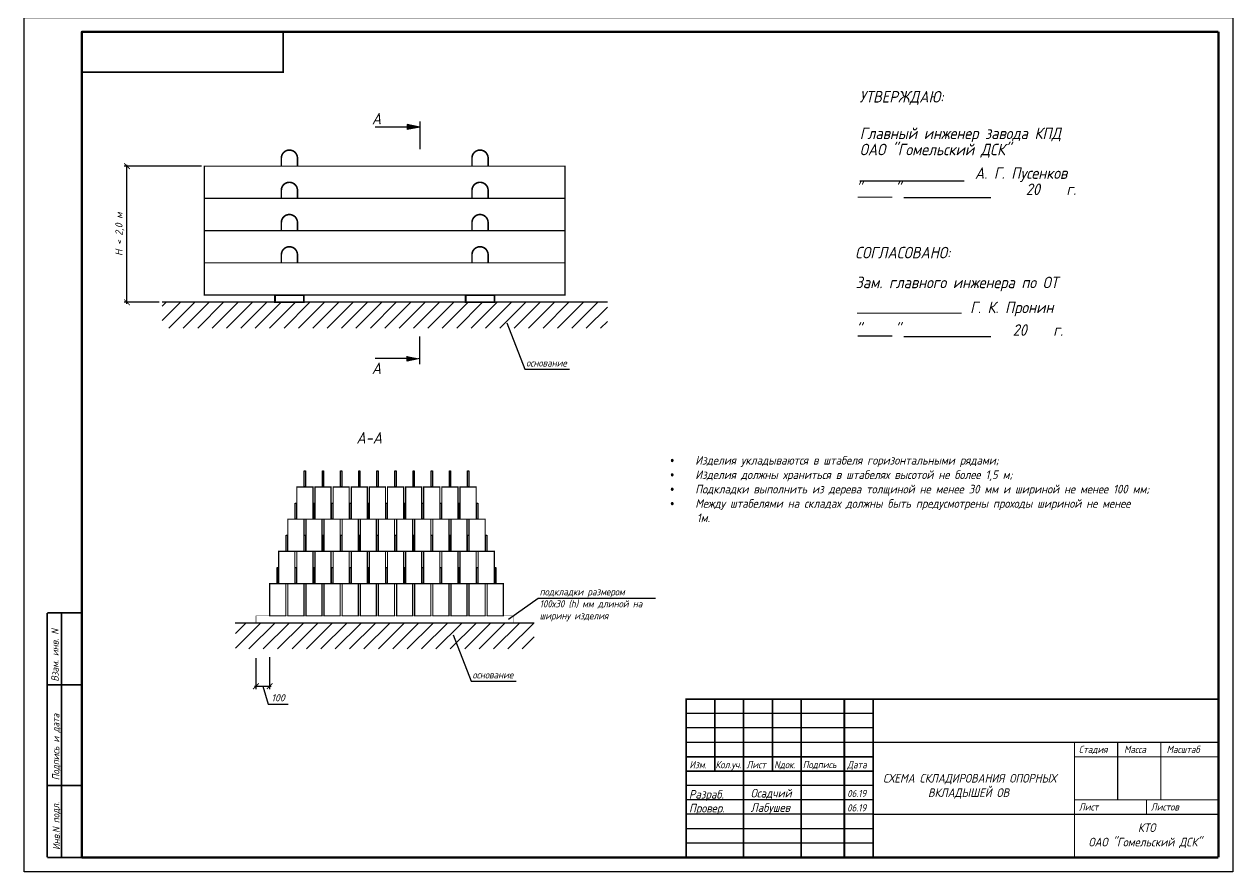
# Model space of a CAD drawing. Header units: millimetres. Extents: x -300689 to 10556, y -104928 to 107291.
# Drawn here: x -17635 to -17215, y 27880.7 to 28175.4 of the extents above; entities that cross this region are included whole.
import ezdxf

# ---------------------------------------------------------------- set-up
doc = ezdxf.new("R2010")
doc.units = ezdxf.units.MM
doc.layers.add('линии', color=7, linetype='Continuous')
doc.layers.add('Рамка', color=220, linetype='Continuous')
doc.layers.add('Основная', color=7, linetype='Continuous', lineweight=30)
doc.layers.add('толстая', color=7, linetype='Continuous', lineweight=60)
doc.styles.add('Ариал узк.', font='arial.ttf', dxfattribs={"width": 0.75, "height": 5})
doc.styles.add('стиль2', font='isocpeur.ttf', dxfattribs={"oblique": 15, "height": 2.5})
doc.styles.add('чертежный', font='isocpeui.ttf', dxfattribs={"width": 0.9})
doc.dimstyles.new('1-1', dxfattribs={"dimscale": 0, "dimtxt": 2.7, "dimasz": 2, "dimexe": 1, "dimexo": 1, "dimgap": 1, "dimtad": 1, "dimdec": 0, "dimzin": 0, "dimdsep": 46, "dimtxsty": 'Ариал узк.', "dimblk1": 'ARCHTICK', "dimblk2": 'ARCHTICK', "dimsah": 1, "dimcen": 3, "dimdle": 0.5, "dimclrd": 256, "dimclre": 256, "dimclrt": 256, "dimadec": 0, "dimazin": 0, "dimtfac": 1, "dimtdec": 0, "dimtofl": 0, "dimtmove": 1, "dimatfit": 3, "dimldrblk": 'DOTSMALL', "dimfxl": 0, "dimtolj": 1, "dimtzin": 0, "dimarcsym": 0})

# ---------------------------------------------------------------- blocks, each defined once
blk = doc.blocks.new('лист')
for p, q in [((0, 0), (0, 297)), ((0, 297), (420, 297)), ((420, 297), (420, 0)), ((420, 0), (0, 0))]:
    blk.add_line(p, q)
at = {"const_width": 0.8}
for points in [[(20, 292), (20, 5)], [(20, 292), (415, 292)], [(415, 5), (415, 292)], [(20, 5), (415, 5)]]:
    blk.add_lwpolyline(points, dxfattribs=at)
blk = doc.blocks.new('_ARCHTICK')
at = {"color": 0, "linetype": 'ByBlock', "ltscale": 10, "const_width": 0.15}
blk.add_lwpolyline([(-0.5, -0.5), (0.5, 0.5)], dxfattribs=at)
blk = doc.blocks.new('*D153')
at = {"layer": 'Defpoints', "color": 0, "linetype": 'ByBlock', "ltscale": 0.25}
for p in [(-17554.5, 27955.97), (-17549.74, 27956.3), (-17549.74, 27945.25)]:
    blk.add_point(p, dxfattribs=at)
at = {"layer": 'линии', "linetype": 'ByBlock', "lineweight": -2, "ltscale": 0.25}
for p, q in [((-17549.74, 27955.3), (-17549.74, 27944.25)), ((-17554.5, 27954.97), (-17554.5, 27944.25)), ((-17555, 27945.25), (-17549.24, 27945.25)), ((-17552.12, 27945.25), (-17550.25, 27939)), ((-17550.25, 27939), (-17543.33, 27939))]:
    blk.add_line(p, q, dxfattribs=at)
at = {"layer": 'линии', "linetype": 'ByBlock', "lineweight": -2, "ltscale": 0.25, "xscale": 2, "yscale": 2, "zscale": 2, "rotation": 180}
blk.add_blockref('_ARCHTICK', (-17554.5, 27945.25), dxfattribs=at)
at = {"layer": 'линии', "linetype": 'ByBlock', "lineweight": -2, "ltscale": 0.25, "xscale": 2, "yscale": 2, "zscale": 2}
blk.add_blockref('_ARCHTICK', (-17549.74, 27945.25), dxfattribs=at)
at = {"layer": 'линии', "linetype": 'ByBlock', "ltscale": 0.25, "insert": (-17546.79, 27941.25), "char_height": 2.5, "attachment_point": 5, "style": 'стиль2'}
blk.add_mtext('\\A1;100', dxfattribs=at)
blk = doc.blocks.new('_DotSmall')
at = {"color": 0, "linetype": 'ByBlock', "const_width": 0.5}
blk.add_lwpolyline([(-0.0625, 0, 1), (0.0625, 0, 1)], format="xyb", close=True, dxfattribs=at)
blk = doc.blocks.new('*D154')
at = {"layer": 'Defpoints', "color": 0, "linetype": 'ByBlock', "ltscale": 0.25}
for p in [(-17599.32, 28126.01), (-17572.41, 28126.01), (-17587.11, 28078.71)]:
    blk.add_point(p, dxfattribs=at)
at = {"layer": 'линии', "linetype": 'ByBlock', "lineweight": -2, "ltscale": 0.25}
for p, q in [((-17573.41, 28126.01), (-17600.32, 28126.01)), ((-17599.32, 28078.21), (-17599.32, 28126.51)), ((-17588.11, 28078.71), (-17600.32, 28078.71))]:
    blk.add_line(p, q, dxfattribs=at)
at = {"layer": 'линии', "linetype": 'ByBlock', "lineweight": -2, "ltscale": 0.25, "xscale": 2, "yscale": 2, "zscale": 2}
for p, rotation in [((-17599.32, 28126.01), 90), ((-17599.32, 28078.71), 270)]:
    blk.add_blockref('_ARCHTICK', p, dxfattribs=dict(at, rotation=rotation))
at = {"layer": 'линии', "linetype": 'ByBlock', "ltscale": 0.25, "insert": (-17601.82, 28102.36), "char_height": 2.5, "attachment_point": 5, "rotation": 90, "style": 'стиль2'}
blk.add_mtext('\\A1;H < 2,0 м', dxfattribs=at)

msp = doc.modelspace()

# ---------------------------------------------------------------- hatches: boundary and pattern name
at = {"layer": 'линии', "linetype": 'ByBlock', "ltscale": 0.25}
for points in [[(-17497.5944, 28139.627), (-17501.9803, 28140.4683), (-17501.9803, 28138.7856)], [(-17501.9803, 28059.96), (-17501.9803, 28058.2774), (-17497.5944, 28059.1187)]]:
    msp.add_hatch(color=256, dxfattribs=at).paths.add_polyline_path(points)
h = msp.add_hatch(dxfattribs=at)
h.set_pattern_fill('JIS_WOOD', color=256, scale=5, style=0)
h.set_pattern_definition([(45, (2646.141, 390.588), (-2.5, 2.5), [])])
h.paths.add_polyline_path([(-17587.1135, 28069.7033), (-17432.3965, 28069.7033), (-17432.3965, 28078.7132), (-17587.1135, 28078.7132)])
h = msp.add_hatch(dxfattribs=at)
h.set_pattern_fill('JIS_WOOD', color=256, scale=5, style=0)
h.set_pattern_definition([(45, (2646.141, 411.3262), (-2.5, 2.5), [])])
h.paths.add_polyline_path([(-17457.7715, 27967.2254), (-17561.6503, 27967.2254), (-17561.6503, 27958.2154), (-17457.7715, 27958.2154)])

# ---------------------------------------------------------------- linework, layer by layer
at = {"color": 7}
for p, q in [((-17340.0431, 27935.7312), (-17405.0431, 27935.7312)), ((-17340.0431, 27930.7312), (-17405.0431, 27930.7312)), ((-17340.0431, 27925.7312), (-17405.0431, 27925.7312)), ((-17340.0431, 27910.7312), (-17405.0431, 27910.7312)), ((-17340.0431, 27905.7312), (-17405.0431, 27905.7312)), ((-17340.0431, 27900.7312), (-17405.0431, 27900.7312)), ((-17340.0431, 27895.7312), (-17405.0431, 27895.7312)), ((-17340.0431, 27890.7312), (-17405.0431, 27890.7312))]:
    msp.add_line(p, q, dxfattribs=at)
at = {"lineweight": 25, "const_width": 0.6}
msp.add_lwpolyline([(-17615.0431, 28172.7312), (-17545.0431, 28172.7312), (-17545.0431, 28158.7312), (-17615.0431, 28158.7312), (-17615.0431, 28172.7312)], dxfattribs=at)
at = {"linetype": 'ByBlock', "ltscale": 0.25}
for points, const_width in [([(-17572.405, 28126.0132), (-17447.105, 28126.0132), (-17447.105, 28114.8132), (-17572.405, 28114.8132)], 0.42), ([(-17572.405, 28114.8132), (-17447.105, 28114.8132), (-17447.105, 28103.6132), (-17572.405, 28103.6132)], 0.42), ([(-17572.405, 28103.6132), (-17447.105, 28103.6132), (-17447.105, 28092.4132), (-17572.405, 28092.4132)], 0.42), ([(-17572.405, 28092.4132), (-17447.105, 28092.4132), (-17447.105, 28081.2132), (-17572.405, 28081.2132)], 0.42), ([(-17547.8785, 28081.2132), (-17537.8785, 28081.2132), (-17537.8785, 28078.7132), (-17547.8785, 28078.7132)], 0.6), ([(-17471.6315, 28081.2132), (-17481.6315, 28081.2132), (-17481.6315, 28078.7132), (-17471.6315, 28078.7132)], 0.6), ([(-17534.6891, 28014.5254), (-17534.6891, 28003.3254), (-17540.2891, 28003.3254), (-17540.2891, 28014.5254)], 0.42), ([(-17528.3891, 28014.5254), (-17528.3891, 28003.3254), (-17533.9891, 28003.3254), (-17533.9891, 28014.5254)], 0.42), ([(-17522.0891, 28014.5254), (-17522.0891, 28003.3254), (-17527.6891, 28003.3254), (-17527.6891, 28014.5254)], 0.42), ([(-17515.7891, 28014.5254), (-17515.7891, 28003.3254), (-17521.3891, 28003.3254), (-17521.3891, 28014.5254)], 0.42), ([(-17509.4891, 28014.5254), (-17509.4891, 28003.3254), (-17515.0891, 28003.3254), (-17515.0891, 28014.5254)], 0.42), ([(-17503.1891, 28014.5254), (-17503.1891, 28003.3254), (-17508.7891, 28003.3254), (-17508.7891, 28014.5254)], 0.42), ([(-17496.8891, 28014.5254), (-17496.8891, 28003.3254), (-17502.4891, 28003.3254), (-17502.4891, 28014.5254)], 0.42), ([(-17490.5891, 28014.5254), (-17490.5891, 28003.3254), (-17496.1891, 28003.3254), (-17496.1891, 28014.5254)], 0.42), ([(-17484.2891, 28014.5254), (-17484.2891, 28003.3254), (-17489.8891, 28003.3254), (-17489.8891, 28014.5254)], 0.42), ([(-17477.9891, 28014.5254), (-17477.9891, 28003.3254), (-17483.5891, 28003.3254), (-17483.5891, 28014.5254)], 0.42), ([(-17537.8391, 28003.3254), (-17537.8391, 27992.1254), (-17543.4391, 27992.1254), (-17543.4391, 28003.3254)], 0.42), ([(-17531.5391, 28003.3254), (-17531.5391, 27992.1254), (-17537.1391, 27992.1254), (-17537.1391, 28003.3254)], 0.42), ([(-17525.2391, 28003.3254), (-17525.2391, 27992.1254), (-17530.8391, 27992.1254), (-17530.8391, 28003.3254)], 0.42), ([(-17518.9391, 28003.3254), (-17518.9391, 27992.1254), (-17524.5391, 27992.1254), (-17524.5391, 28003.3254)], 0.42), ([(-17512.6391, 28003.3254), (-17512.6391, 27992.1254), (-17518.2391, 27992.1254), (-17518.2391, 28003.3254)], 0.42), ([(-17506.3391, 28003.3254), (-17506.3391, 27992.1254), (-17511.9391, 27992.1254), (-17511.9391, 28003.3254)], 0.42), ([(-17500.0391, 28003.3254), (-17500.0391, 27992.1254), (-17505.6391, 27992.1254), (-17505.6391, 28003.3254)], 0.42), ([(-17493.7391, 28003.3254), (-17493.7391, 27992.1254), (-17499.3391, 27992.1254), (-17499.3391, 28003.3254)], 0.42), ([(-17487.4391, 28003.3254), (-17487.4391, 27992.1254), (-17493.0391, 27992.1254), (-17493.0391, 28003.3254)], 0.42), ([(-17481.1391, 28003.3254), (-17481.1391, 27992.1254), (-17486.7391, 27992.1254), (-17486.7391, 28003.3254)], 0.42), ([(-17474.8391, 28003.3254), (-17474.8391, 27992.1254), (-17480.4391, 27992.1254), (-17480.4391, 28003.3254)], 0.42), ([(-17540.9891, 27992.1254), (-17540.9891, 27980.9254), (-17546.5891, 27980.9254), (-17546.5891, 27992.1254)], 0.42), ([(-17534.6891, 27992.1254), (-17534.6891, 27980.9254), (-17540.2891, 27980.9254), (-17540.2891, 27992.1254)], 0.42), ([(-17528.3891, 27992.1254), (-17528.3891, 27980.9254), (-17533.9891, 27980.9254), (-17533.9891, 27992.1254)], 0.42), ([(-17522.0891, 27992.1254), (-17522.0891, 27980.9254), (-17527.6891, 27980.9254), (-17527.6891, 27992.1254)], 0.42), ([(-17515.7891, 27992.1254), (-17515.7891, 27980.9254), (-17521.3891, 27980.9254), (-17521.3891, 27992.1254)], 0.42), ([(-17509.4891, 27992.1254), (-17509.4891, 27980.9254), (-17515.0891, 27980.9254), (-17515.0891, 27992.1254)], 0.42), ([(-17503.1891, 27992.1254), (-17503.1891, 27980.9254), (-17508.7891, 27980.9254), (-17508.7891, 27992.1254)], 0.42), ([(-17496.8891, 27992.1254), (-17496.8891, 27980.9254), (-17502.4891, 27980.9254), (-17502.4891, 27992.1254)], 0.42), ([(-17490.5891, 27992.1254), (-17490.5891, 27980.9254), (-17496.1891, 27980.9254), (-17496.1891, 27992.1254)], 0.42), ([(-17484.2891, 27992.1254), (-17484.2891, 27980.9254), (-17489.8891, 27980.9254), (-17489.8891, 27992.1254)], 0.42), ([(-17477.9891, 27992.1254), (-17477.9891, 27980.9254), (-17483.5891, 27980.9254), (-17483.5891, 27992.1254)], 0.42), ([(-17471.6891, 27992.1254), (-17471.6891, 27980.9254), (-17477.2891, 27980.9254), (-17477.2891, 27992.1254)], 0.42), ([(-17544.1391, 27980.9254), (-17544.1391, 27969.7254), (-17549.7391, 27969.7254), (-17549.7391, 27980.9254)], 0.42), ([(-17537.8391, 27980.9254), (-17537.8391, 27969.7254), (-17543.4391, 27969.7254), (-17543.4391, 27980.9254)], 0.42), ([(-17531.5391, 27980.9254), (-17531.5391, 27969.7254), (-17537.1391, 27969.7254), (-17537.1391, 27980.9254)], 0.42), ([(-17525.2391, 27980.9254), (-17525.2391, 27969.7254), (-17530.8391, 27969.7254), (-17530.8391, 27980.9254)], 0.42), ([(-17518.9391, 27980.9254), (-17518.9391, 27969.7254), (-17524.5391, 27969.7254), (-17524.5391, 27980.9254)], 0.42), ([(-17512.6391, 27980.9254), (-17512.6391, 27969.7254), (-17518.2391, 27969.7254), (-17518.2391, 27980.9254)], 0.42), ([(-17506.3391, 27980.9254), (-17506.3391, 27969.7254), (-17511.9391, 27969.7254), (-17511.9391, 27980.9254)], 0.42), ([(-17500.0391, 27980.9254), (-17500.0391, 27969.7254), (-17505.6391, 27969.7254), (-17505.6391, 27980.9254)], 0.42), ([(-17493.7391, 27980.9254), (-17493.7391, 27969.7254), (-17499.3391, 27969.7254), (-17499.3391, 27980.9254)], 0.42), ([(-17487.4391, 27980.9254), (-17487.4391, 27969.7254), (-17493.0391, 27969.7254), (-17493.0391, 27980.9254)], 0.42), ([(-17481.1391, 27980.9254), (-17481.1391, 27969.7254), (-17486.7391, 27969.7254), (-17486.7391, 27980.9254)], 0.42), ([(-17474.8391, 27980.9254), (-17474.8391, 27969.7254), (-17480.4391, 27969.7254), (-17480.4391, 27980.9254)], 0.42), ([(-17468.5391, 27980.9254), (-17468.5391, 27969.7254), (-17474.1391, 27969.7254), (-17474.1391, 27980.9254)], 0.42)]:
    msp.add_lwpolyline(points, close=True, dxfattribs=dict(at, const_width=const_width))
at = {"color": 7}
for points, const_width in [([(-17627.0431, 27885.7312), (-17627.0431, 27970.7312)], 0.6), ([(-17220.0431, 27940.7312), (-17405.0431, 27940.7312), (-17405.0431, 27885.7312)], 0.6), ([(-17395.0431, 27915.7312), (-17395.0431, 27940.7312)], 0.6), ([(-17385.0431, 27885.7312), (-17385.0431, 27940.7312)], 0.6), ([(-17375.0431, 27915.7312), (-17375.0431, 27940.7312)], 0.6), ([(-17365.0431, 27885.7312), (-17365.0431, 27940.7312)], 0.6), ([(-17350.0431, 27885.7312), (-17350.0431, 27940.7312)], 0.6), ([(-17340.0431, 27885.7312), (-17340.0431, 27940.7312)], 0.6), ([(-17220.0431, 27925.7312), (-17340.0431, 27925.7312)], 0.4), ([(-17270.0431, 27885.7312), (-17270.0431, 27925.7312)], 0.4), ([(-17255.0431, 27905.7312), (-17255.0431, 27925.7312)], 0.4), ([(-17240.0431, 27905.7312), (-17240.0431, 27925.7312)], 0.4), ([(-17340.0431, 27920.7312), (-17405.0431, 27920.7312)], 0.6), ([(-17220.0431, 27920.7312), (-17270.0431, 27920.7312)], 0.4), ([(-17340.0431, 27915.7312), (-17405.0431, 27915.7312)], 0.6), ([(-17220.0431, 27905.7312), (-17270.0431, 27905.7312)], 0.4), ([(-17245.0431, 27900.7312), (-17245.0431, 27905.7312)], 0.4), ([(-17220.0431, 27900.7312), (-17340.0431, 27900.7312)], 0.4)]:
    msp.add_lwpolyline(points, dxfattribs=dict(at, const_width=const_width))
at = {"layer": 'линии', "linetype": 'ByBlock', "ltscale": 0.25}
for p, q in [((-17497.5944, 28139.627), (-17501.9803, 28140.4683)), ((-17501.9803, 28140.4683), (-17501.9803, 28138.7856)), ((-17501.9803, 28139.627), (-17513.0335, 28139.627)), ((-17497.5944, 28139.627), (-17501.9803, 28138.7856)), ((-17501.9803, 28059.1187), (-17513.0335, 28059.1187)), ((-17501.9803, 28058.2774), (-17501.9803, 28059.96)), ((-17497.5944, 28059.1187), (-17501.9803, 28058.2774))]:
    msp.add_line(p, q, dxfattribs=at)
at = {"layer": 'линии', "linetype": 'ByBlock', "lineweight": 30, "ltscale": 0.25}
for p, q in [((-17497.5944, 28141.497), (-17497.5944, 28131.9382)), ((-17497.5944, 28057.2486), (-17497.5944, 28066.8074))]:
    msp.add_line(p, q, dxfattribs=at)
at = {"layer": 'линии', "linetype": 'ByBlock', "ltscale": 0.25, "const_width": 0.56}
for points in [[(-17545.6785, 28126.0132), (-17545.6785, 28128.8132, -1), (-17540.0785, 28128.8132), (-17540.0785, 28126.0132)], [(-17473.8315, 28126.0132), (-17473.8315, 28128.8132, 1), (-17479.4315, 28128.8132), (-17479.4315, 28126.0132)], [(-17545.6785, 28114.8132), (-17545.6785, 28117.6132, -1), (-17540.0785, 28117.6132), (-17540.0785, 28114.8132)], [(-17473.8315, 28114.8132), (-17473.8315, 28117.6132, 1), (-17479.4315, 28117.6132), (-17479.4315, 28114.8132)], [(-17545.6785, 28103.6132), (-17545.6785, 28106.4132, -1), (-17540.0785, 28106.4132), (-17540.0785, 28103.6132)], [(-17473.8315, 28103.6132), (-17473.8315, 28106.4132, 1), (-17479.4315, 28106.4132), (-17479.4315, 28103.6132)], [(-17545.6785, 28092.4132), (-17545.6785, 28095.2132, -1), (-17540.0785, 28095.2132), (-17540.0785, 28092.4132)], [(-17473.8315, 28092.4132), (-17473.8315, 28095.2132, 1), (-17479.4315, 28095.2132), (-17479.4315, 28092.4132)]]:
    msp.add_lwpolyline(points, format="xyb", dxfattribs=at)
at = {"layer": 'линии', "linetype": 'ByBlock', "ltscale": 0.25}
for points in [[(-17467.3357, 28071.5833), (-17461.091, 28055.4097), (-17445.491, 28055.4097)], [(-17466.7699, 27968.5528), (-17456.3831, 27975.8603), (-17415.6688, 27975.8603)], [(-17485.955, 27963.1632), (-17479.7103, 27946.9897), (-17464.1103, 27946.9897)]]:
    msp.add_lwpolyline(points, dxfattribs=at)
for points in [[(-17537.6991, 28020.1254), (-17537.2791, 28020.1254), (-17537.2791, 28014.5254), (-17537.6991, 28014.5254)], [(-17531.3991, 28020.1254), (-17530.9791, 28020.1254), (-17530.9791, 28014.5254), (-17531.3991, 28014.5254)], [(-17525.0991, 28020.1254), (-17524.6791, 28020.1254), (-17524.6791, 28014.5254), (-17525.0991, 28014.5254)], [(-17518.7991, 28020.1254), (-17518.3791, 28020.1254), (-17518.3791, 28014.5254), (-17518.7991, 28014.5254)], [(-17512.4991, 28020.1254), (-17512.0791, 28020.1254), (-17512.0791, 28014.5254), (-17512.4991, 28014.5254)], [(-17506.1991, 28020.1254), (-17505.7791, 28020.1254), (-17505.7791, 28014.5254), (-17506.1991, 28014.5254)], [(-17499.8991, 28020.1254), (-17499.4791, 28020.1254), (-17499.4791, 28014.5254), (-17499.8991, 28014.5254)], [(-17493.5991, 28020.1254), (-17493.1791, 28020.1254), (-17493.1791, 28014.5254), (-17493.5991, 28014.5254)], [(-17487.2991, 28020.1254), (-17486.8791, 28020.1254), (-17486.8791, 28014.5254), (-17487.2991, 28014.5254)], [(-17480.9991, 28020.1254), (-17480.5791, 28020.1254), (-17480.5791, 28014.5254), (-17480.9991, 28014.5254)], [(-17540.8491, 28008.9254), (-17540.4291, 28008.9254), (-17540.4291, 28003.3254), (-17540.8491, 28003.3254)], [(-17534.5491, 28008.9254), (-17534.1291, 28008.9254), (-17534.1291, 28003.3254), (-17534.5491, 28003.3254)], [(-17528.2491, 28008.9254), (-17527.8291, 28008.9254), (-17527.8291, 28003.3254), (-17528.2491, 28003.3254)], [(-17521.9491, 28008.9254), (-17521.5291, 28008.9254), (-17521.5291, 28003.3254), (-17521.9491, 28003.3254)], [(-17515.6491, 28008.9254), (-17515.2291, 28008.9254), (-17515.2291, 28003.3254), (-17515.6491, 28003.3254)], [(-17509.3491, 28008.9254), (-17508.9291, 28008.9254), (-17508.9291, 28003.3254), (-17509.3491, 28003.3254)], [(-17503.0491, 28008.9254), (-17502.6291, 28008.9254), (-17502.6291, 28003.3254), (-17503.0491, 28003.3254)], [(-17496.7491, 28008.9254), (-17496.3291, 28008.9254), (-17496.3291, 28003.3254), (-17496.7491, 28003.3254)], [(-17490.4491, 28008.9254), (-17490.0291, 28008.9254), (-17490.0291, 28003.3254), (-17490.4491, 28003.3254)], [(-17484.1491, 28008.9254), (-17483.7291, 28008.9254), (-17483.7291, 28003.3254), (-17484.1491, 28003.3254)], [(-17477.8491, 28008.9254), (-17477.4291, 28008.9254), (-17477.4291, 28003.3254), (-17477.8491, 28003.3254)], [(-17543.9991, 27997.7254), (-17543.5791, 27997.7254), (-17543.5791, 27992.1254), (-17543.9991, 27992.1254)], [(-17537.6991, 27997.7254), (-17537.2791, 27997.7254), (-17537.2791, 27992.1254), (-17537.6991, 27992.1254)], [(-17531.3991, 27997.7254), (-17530.9791, 27997.7254), (-17530.9791, 27992.1254), (-17531.3991, 27992.1254)], [(-17525.0991, 27997.7254), (-17524.6791, 27997.7254), (-17524.6791, 27992.1254), (-17525.0991, 27992.1254)], [(-17518.7991, 27997.7254), (-17518.3791, 27997.7254), (-17518.3791, 27992.1254), (-17518.7991, 27992.1254)], [(-17512.4991, 27997.7254), (-17512.0791, 27997.7254), (-17512.0791, 27992.1254), (-17512.4991, 27992.1254)], [(-17506.1991, 27997.7254), (-17505.7791, 27997.7254), (-17505.7791, 27992.1254), (-17506.1991, 27992.1254)], [(-17499.8991, 27997.7254), (-17499.4791, 27997.7254), (-17499.4791, 27992.1254), (-17499.8991, 27992.1254)], [(-17493.5991, 27997.7254), (-17493.1791, 27997.7254), (-17493.1791, 27992.1254), (-17493.5991, 27992.1254)], [(-17487.2991, 27997.7254), (-17486.8791, 27997.7254), (-17486.8791, 27992.1254), (-17487.2991, 27992.1254)], [(-17480.9991, 27997.7254), (-17480.5791, 27997.7254), (-17480.5791, 27992.1254), (-17480.9991, 27992.1254)], [(-17474.6991, 27997.7254), (-17474.2791, 27997.7254), (-17474.2791, 27992.1254), (-17474.6991, 27992.1254)], [(-17547.1491, 27986.5254), (-17546.7291, 27986.5254), (-17546.7291, 27980.9254), (-17547.1491, 27980.9254)], [(-17540.8491, 27986.5254), (-17540.4291, 27986.5254), (-17540.4291, 27980.9254), (-17540.8491, 27980.9254)], [(-17534.5491, 27986.5254), (-17534.1291, 27986.5254), (-17534.1291, 27980.9254), (-17534.5491, 27980.9254)], [(-17528.2491, 27986.5254), (-17527.8291, 27986.5254), (-17527.8291, 27980.9254), (-17528.2491, 27980.9254)], [(-17521.9491, 27986.5254), (-17521.5291, 27986.5254), (-17521.5291, 27980.9254), (-17521.9491, 27980.9254)], [(-17515.6491, 27986.5254), (-17515.2291, 27986.5254), (-17515.2291, 27980.9254), (-17515.6491, 27980.9254)], [(-17509.3491, 27986.5254), (-17508.9291, 27986.5254), (-17508.9291, 27980.9254), (-17509.3491, 27980.9254)], [(-17503.0491, 27986.5254), (-17502.6291, 27986.5254), (-17502.6291, 27980.9254), (-17503.0491, 27980.9254)], [(-17496.7491, 27986.5254), (-17496.3291, 27986.5254), (-17496.3291, 27980.9254), (-17496.7491, 27980.9254)], [(-17490.4491, 27986.5254), (-17490.0291, 27986.5254), (-17490.0291, 27980.9254), (-17490.4491, 27980.9254)], [(-17484.1491, 27986.5254), (-17483.7291, 27986.5254), (-17483.7291, 27980.9254), (-17484.1491, 27980.9254)], [(-17477.8491, 27986.5254), (-17477.4291, 27986.5254), (-17477.4291, 27980.9254), (-17477.8491, 27980.9254)], [(-17471.5491, 27986.5254), (-17471.1291, 27986.5254), (-17471.1291, 27980.9254), (-17471.5491, 27980.9254)]]:
    msp.add_lwpolyline(points, close=True, dxfattribs=at)
at = {"layer": 'линии', "linetype": 'ByBlock', "ltscale": 0.25, "const_width": 0.195}
msp.add_lwpolyline([(-17554.5045, 27969.7254), (-17554.5045, 27967.2254), (-17465.0055, 27967.2254), (-17465.0055, 27969.7254), (-17554.5045, 27969.7254)], dxfattribs=at)
at = {"layer": 'Основная', "linetype": 'ByBlock', "ltscale": 0.25}
for p, q in [((-17432.3965, 28078.7132), (-17587.1135, 28078.7132)), ((-17457.7715, 27967.2254), (-17561.7385, 27967.2254))]:
    msp.add_line(p, q, dxfattribs=at)
at = {"layer": 'Рамка', "color": 7, "const_width": 0.6}
for points in [[(-17627.0431, 27970.7312), (-17615.0431, 27970.7312)], [(-17622.0431, 27885.7312), (-17622.0431, 27970.7312)], [(-17627.0431, 27945.7312), (-17615.0431, 27945.7312)], [(-17627.0431, 27910.7312), (-17615.0431, 27910.7312)], [(-17627.0431, 27885.7312), (-17615.0431, 27885.7312)]]:
    msp.add_lwpolyline(points, dxfattribs=at)
at = {"layer": 'толстая', "lineweight": 25, "const_width": 0.42}
for points in [[(-17308.389, 28120.8754), (-17344.722, 28120.8754)], [(-17345.4423, 28115.2589), (-17333.3981, 28115.2589)], [(-17329.3834, 28115.0587), (-17299.0725, 28115.0587)], [(-17309.2701, 28074.9386), (-17345.603, 28074.9386)], [(-17345.4423, 28066.9669), (-17333.3981, 28066.9669)]]:
    msp.add_lwpolyline(points, dxfattribs=at)
at = {"layer": 'толстая', "lineweight": 60, "const_width": 0.42}
msp.add_lwpolyline([(-17329.3834, 28066.7667), (-17299.0725, 28066.7667)], dxfattribs=at)

# ---------------------------------------------------------------- block references
msp.add_blockref('лист', (-17635.0431, 27880.7312))

# ---------------------------------------------------------------- texts
at = {"lineweight": 25, "style": 'чертежный', "width": 0.9}
for s, p in [('Главный инженер завода КПД', (-17344.6838, 28135.4316)), ('ОАО "Гомельский ДСК"', (-17344.6838, 28129.8092)), ('А. Г. Пусенков', (-17304.6804, 28121.6097)), ('"     "                   20    г.', (-17346.0963, 28115.9872)), ('СОГЛАСОВАНО:', (-17346.2787, 28093.9722)), ('Зам. главного инженера по ОТ                          ', (-17346.1361, 28083.6038)), ('Г. К. Пронин                            ', (-17306.3405, 28074.9309)), ('"     "                 20    г.', (-17346.0852, 28067.055))]:
    msp.add_text(s, height=4, dxfattribs=at).set_placement(p)
at = {"color": 7, "style": 'чертежный', "width": 0.9}
for s, rotation, p in [('Взам. инв. N', 90, (-17623.0719, 27946.8531)), ('Подпись и дата', 90, (-17622.8108, 27912.5731)), ('Инв.N подл.', 91.109568, (-17622.5452, 27888.3556))]:
    msp.add_text(s, height=2.5, rotation=rotation, dxfattribs=at).set_placement(p)
for s, p in [('Стадия    Масса     Масштаб', (-17268.5369, 27922.0415)), ('Изм.', (-17403.8649, 27916.7312)), ('Кол.уч.', (-17394.8283, 27916.7312)), ('Лист', (-17384.0431, 27916.7312)), ('Nдок.', (-17374.4137, 27916.7333)), ('Подпись', (-17364.4875, 27916.7617)), ('Дата', (-17349.0431, 27916.7312)), ('06.19', (-17349.0431, 27906.7312)), ('06.19', (-17349.0431, 27901.7312)), ('Лист', (-17268.5369, 27902.0415)), ('Листов', (-17243.5369, 27902.0415))]:
    msp.add_text(s, height=2.5, dxfattribs=at).set_placement(p)
at = {"lineweight": 25, "attachment_point": 1, "style": 'чертежный'}
for s, insert, char_height, width in [('основание', (-17460.6199, 28058.8657), 2.5, 164.073141), ('{\\fSymbol|b0|i1|c2|p18;·{\\W6.660937; }}Изделия укладываются в штабеля горизонтальными рядами;\\P{\\fSymbol|b0|i1|c2|p18;·{\\W6.660937; }}Изделия должны храниться в штабелях высотой не более 1,5 м;\\P{\\fSymbol|b0|i1|c2|p18;·{\\W6.660937; }}Подкладки выполнить из дерева толщиной не менее 30 мм и шириной не менее 100 мм;\\P{\\fSymbol|b0|i1|c2|p18;·{\\W6.660937; }}Между штабелями на складах должны быть предусмотрены проходы шириной не менее \\P{\\W4.829268; }1м.', (-17410.5194, 28025.2731), 3, 167.764167), ('подкладки размером\\P100х30 (h) мм длиной на\\Pширину изделия', (-17455.912, 27979.3163), 2.5, 164.073141), ('основание', (-17479.2392, 27950.4457), 2.5, 164.073141), ('{\\W1.919904; }  СХЕМА СКЛАДИРОВАНИЯ ОПОРНЫХ \\P{\\W5.94892;  }ВКЛАДЫШЕЙ ОВ', (-17343.677, 27914.745), 3, 71.569418), ('\\pt5;Разраб.', (-17404.0102, 27909.1719), 3, 5.777107), ('Осадчий', (-17382.5737, 27909.564), 3, 5.777107), ('\\pt5;Провер.', (-17404.0102, 27904.3594), 3, 5.777107), ('Лабушев', (-17382.5737, 27904.564), 3, 5.777107), ('\\pt5.0001;          КТО\\PОАО "Гомельский ДСК"', (-17265.1929, 27897.5776), 3, 41.705218)]:
    msp.add_mtext(s, dxfattribs=dict(at, insert=insert, char_height=char_height, width=width))
at = {"layer": 'толстая', "lineweight": 25, "style": 'чертежный', "width": 0.9}
for s, p in [('УТВЕРЖДАЮ:', (-17344.8055, 28148.1461)), ('А', (-17514.2398, 28140.5476)), ('А', (-17514.2398, 28053.7862)), ('А-А', (-17519.6081, 28029.5956))]:
    msp.add_text(s, height=4, dxfattribs=at).set_placement(p)

# ---------------------------------------------------------------- dimensions: what is measured, and where the dimension line sits
at = {"layer": 'линии', "linetype": 'ByBlock', "ltscale": 0.25}
dim = msp.add_linear_dim(base=(-17599.3181, 28126.0132), p1=(-17587.1135, 28078.7132), p2=(-17572.405, 28126.0132), angle=90, text='H < 2,0 м', dimstyle='1-1', override={"dimscale": 1, "dimtxsty": 'стиль2'}, dxfattribs=at)
dim.commit()
dim.dimension.update_dxf_attribs({"geometry": '*D154', "text_midpoint": (-17601.8181, 28102.3632)})
dim = msp.add_linear_dim(base=(-17549.7391, 27945.2486), p1=(-17554.5045, 27955.9658), p2=(-17549.7391, 27956.3018), text='100', dimstyle='1-1', override={"dimscale": 1, "dimtxsty": 'стиль2'}, dxfattribs=at)
dim.commit()
dim.dimension.update_dxf_attribs({"geometry": '*D153', "text_midpoint": (-17549.2468, 27941.2486)})

doc.saveas('drawing.dxf')
